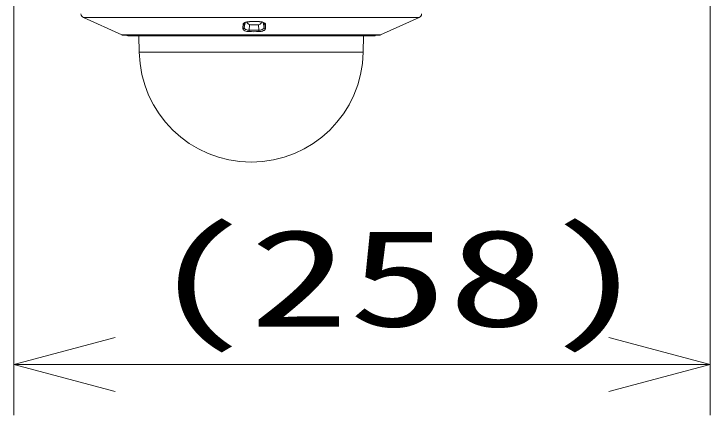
# Model space of a CAD drawing. Units: millimetres on the paper. Extents: x -62 to 64, y -59 to 59.
# Drawn here: x 6.53 to 23.73, y 6.44 to 16.35 of the extents above; entities that cross this region are included whole.
import ezdxf
from ezdxf.enums import TextEntityAlignment as Align

# ---------------------------------------------------------------- set-up
doc = ezdxf.new("R2010")
doc.units = ezdxf.units.MM
for name, color, linetype, lineweight in [('0-2_SUNPO', 7, 'Continuous', 9), ('0-3_0', 7, 'Continuous', 9), ('0-4_GAIKEI', 4, 'Continuous', 9)]:
    doc.layers.add(name, color=color, linetype=linetype, lineweight=lineweight)
doc.styles.add('ＭＳ ゴシック', font='')
doc.styles.get('ＭＳ ゴシック').set_extended_font_data('MS Gothic')

# ---------------------------------------------------------------- blocks, each defined once
blk = doc.blocks.new('_Open30')
at = {"layer": '0-3_0'}
blk.add_line((0, 0), (-1, 0), dxfattribs=at)
blk.add_lwpolyline([(-1, 0.2679), (0, 0), (-1, -0.2679)], dxfattribs=at)

msp = doc.modelspace()

# ---------------------------------------------------------------- linework, layer by layer
at = {"layer": '0-2_SUNPO'}
for p, q in [((23.733, 42.131), (23.733, 6.437)), ((6.533, 17.926), (6.533, 6.437)), ((9.033, 7.687), (21.233, 7.687))]:
    msp.add_line(p, q, dxfattribs=at)
at = {"layer": '0-4_GAIKEI', "color": 7}
for p, q in [((9.199, 15.828), (8.248, 16.261)), ((15.594, 15.828), (16.545, 16.261)), ((15.594, 15.828), (9.199, 15.828)), ((9.213, 15.825), (15.58, 15.825)), ((9.347, 15.809), (15.446, 15.809)), ((9.552, 15.805), (9.555, 15.805)), ((15.241, 15.805), (9.552, 15.805)), ((9.555, 15.805), (15.239, 15.805)), ((9.63, 15.405), (9.623, 15.805)), ((15.163, 15.405), (15.17, 15.805)), ((15.241, 15.805), (15.239, 15.805))]:
    msp.add_line(p, q, dxfattribs=at)
at = {"layer": '0-4_GAIKEI'}
for p, q in [((16.545, 16.261), (8.248, 16.261)), ((12.244, 16.132), (12.223, 16.012)), ((12.231, 16.121), (12.23, 16.119)), ((12.23, 16.119), (12.231, 16.121)), ((12.357, 16.083), (12.346, 15.946)), ((12.396, 16.08), (12.383, 16.08)), ((12.384, 16.08), (12.384, 16.081)), ((12.388, 16.08), (12.384, 16.08)), ((12.407, 16.08), (12.401, 16.08)), ((12.404, 16.08), (12.535, 16.08)), ((12.453, 16.08), (12.456, 16.08)), ((12.49, 16.08), (12.488, 16.08)), ((12.543, 16.08), (12.557, 16.08)), ((12.553, 16.08), (12.557, 16.08)), ((12.557, 16.08), (12.557, 16.081)), ((12.574, 16.081), (12.584, 15.946)), ((12.691, 16.138), (12.712, 16.012)), ((12.713, 16.124), (12.714, 16.119)), ((15.163, 15.405), (9.63, 15.405))]:
    msp.add_line(p, q, dxfattribs=at)
for points in [[(12.223, 16.012), (12.221, 16.006), (12.217, 16), (12.211, 15.994), (12.203, 15.989), (12.196, 15.988), (12.189, 15.987)], [(12.196, 16.097), (12.198, 16.104), (12.202, 16.11), (12.213, 16.122), (12.229, 16.132), (12.242, 16.138), (12.257, 16.144), (12.29, 16.152), (12.326, 16.157), (12.35, 16.158)], [(12.23, 16.119), (12.228, 16.114), (12.224, 16.108), (12.219, 16.104), (12.214, 16.101), (12.205, 16.098), (12.196, 16.097)], [(12.223, 16.012), (12.223, 16.053), (12.224, 16.077), (12.227, 16.1), (12.23, 16.119)], [(12.346, 15.946), (12.336, 15.947), (12.302, 15.951), (12.286, 15.954), (12.271, 15.96), (12.258, 15.966), (12.246, 15.973), (12.238, 15.98), (12.232, 15.987), (12.227, 15.994), (12.224, 16.002), (12.223, 16.012)], [(12.231, 16.121), (12.241, 16.13), (12.258, 16.138), (12.282, 16.146), (12.318, 16.153), (12.352, 16.156)], [(12.352, 16.156), (12.352, 16.156), (12.352, 16.156), (12.351, 16.157), (12.35, 16.158)], [(12.401, 16.08), (12.382, 16.081), (12.38, 16.081), (12.379, 16.081), (12.379, 16.081), (12.379, 16.081)], [(12.404, 16.08), (12.398, 16.08), (12.396, 16.08)], [(12.535, 16.08), (12.542, 16.08), (12.56, 16.081), (12.562, 16.081), (12.562, 16.081), (12.562, 16.081), (12.562, 16.081)], [(12.712, 16.012), (12.71, 16.001), (12.704, 15.99), (12.694, 15.979), (12.681, 15.97), (12.67, 15.964), (12.658, 15.959), (12.643, 15.954), (12.627, 15.95), (12.594, 15.947), (12.584, 15.946)], [(12.598, 16.156), (12.598, 16.156), (12.599, 16.156), (12.599, 16.157), (12.6, 16.158)], [(12.713, 16.123), (12.703, 16.132), (12.685, 16.14), (12.658, 16.148), (12.622, 16.154), (12.598, 16.156)], [(12.6, 16.158), (12.624, 16.157), (12.646, 16.154), (12.669, 16.15), (12.686, 16.145), (12.703, 16.14), (12.719, 16.132), (12.732, 16.124), (12.741, 16.115), (12.747, 16.106), (12.749, 16.097)], [(12.714, 16.119), (12.716, 16.1), (12.716, 16.073), (12.716, 16.055), (12.712, 16.012), (12.714, 16.006), (12.718, 16), (12.723, 15.995), (12.728, 15.991), (12.737, 15.988), (12.746, 15.987)], [(12.714, 16.119), (12.717, 16.114), (12.721, 16.108), (12.727, 16.103), (12.736, 16.099), (12.749, 16.097)], [(12.749, 16.097), (12.747, 16.002), (12.746, 15.987)], [(12.343, 15.912), (12.309, 15.914), (12.287, 15.918), (12.26, 15.924), (12.235, 15.934), (12.214, 15.945), (12.202, 15.955), (12.194, 15.966), (12.189, 15.977), (12.189, 15.987)], [(12.746, 15.987), (12.746, 15.981), (12.742, 15.97), (12.734, 15.959), (12.723, 15.949), (12.712, 15.942), (12.7, 15.936), (12.673, 15.925), (12.644, 15.918), (12.612, 15.913), (12.586, 15.912)]]:
    msp.add_lwpolyline(points, dxfattribs=at)
at = {"layer": '0-4_GAIKEI', "color": 7}
for centre, radius, start, end in [((8.29, 16.352), 0.1, 182, 245.5), ((16.504, 16.352), 0.1, 294.5, 358), ((9.213, 15.858), 0.0333, 245.5003, 269.9997), ((9.347, 15.843), 0.0333, 212.3574, 269.9848), ((15.446, 15.843), 0.0333, 270.0152, 327.6558), ((15.58, 15.858), 0.0333, 270.0003, 294.4997), ((9.43, 14.813), 1, 82.9767, 85.3074), ((15.363, 14.813), 1, 94.6929, 97.0233), ((12.397, 15.453), 2.767, 181, 359)]:
    msp.add_arc(centre, radius, start, end, dxfattribs=at)
at = {"layer": '0-4_GAIKEI'}
for centre, radius, start, end in [((13.193, 15.981), 1.004, 173.359, 179.6652), ((12.424, 16.072), 0.199, 165.6476, 171.6162), ((12.383, 16.18), 0.1, 198.8082, 270), ((12.475, 13.419), 2.742, 87.3881, 92.614), ((12.475, 13.696), 2.463, 87.144, 92.8597), ((12.383, 16.092), 0.0115, 248.2326, 272.6264), ((12.472, 15.975), 0.107, 81.3564, 98.7466), ((12.557, 16.18), 0.1, 270, 342.3386), ((12.558, 16.094), 0.0136, 267.8243, 290.4055), ((12.692, 16.116), 0.0221, 8.1273, 18.4391), ((12.028, 15.956), 0.318, 351.9537, 358.2228), ((12.464, 20.073), 4.163, 268.3299, 271.6703), ((12.465, 23.849), 7.904, 269.1392, 270.861), ((13.34, 15.973), 0.756, 182.0191, 184.6514)]:
    msp.add_arc(centre, radius, start, end, dxfattribs=at)

# ---------------------------------------------------------------- block references
at = {"layer": '0-2_SUNPO', "xscale": 2.5, "yscale": 2.5, "rotation": 180}
msp.add_blockref('_Open30', (6.533, 7.687), dxfattribs=at)
at = {"layer": '0-2_SUNPO', "xscale": 2.5, "yscale": 2.5}
msp.add_blockref('_Open30', (23.733, 7.687), dxfattribs=at)

# ---------------------------------------------------------------- texts
at = {"layer": '0-2_SUNPO', "style": 'ＭＳ ゴシック', "width": 1.5}
msp.add_text('(258)', height=2.405, dxfattribs=at).set_placement((9.895, 7.903), align=Align.BOTTOM_LEFT)

doc.saveas('drawing.dxf')
